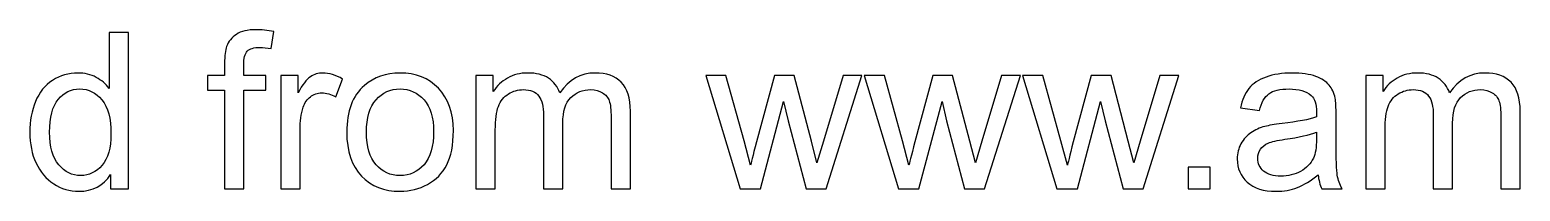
# Model space of a CAD drawing. Header units: millimetres. Extents: x 337 to 2510, y -469 to 429.
# Drawn here: x 895 to 1449, y -469 to -409 of the extents above; entities that cross this region are included whole.
import ezdxf

# ---------------------------------------------------------------- set-up
doc = ezdxf.new("R2010")
doc.units = ezdxf.units.MM
doc.header["$MEASUREMENT"] = 0
doc.layers.add('Layer 1', color=7, linetype='Continuous')

msp = doc.modelspace()

# ---------------------------------------------------------------- linework, layer by layer
at = {"layer": 'Layer 1', "color": 250}
for points, knots in [([(924.6765, -468.5618), (924.6765, -468.5618), (924.6765, -463.1893), (924.6765, -463.1893), (924.6765, -463.1893), (921.997, -467.3649), (918.0527, -469.4595), (912.8435, -469.4595), (912.8435, -469.4595), (909.4704, -469.4595), (906.3693, -468.5346), (903.5539, -466.6712), (903.5539, -466.6712), (900.7248, -464.8215), (898.5351, -462.2237), (896.9709, -458.905), (896.9709, -458.905), (895.4204, -455.5727), (894.6451, -451.7508), (894.6451, -447.4256), (894.6451, -447.4256), (894.6451, -443.2093), (895.3524, -439.3873), (896.7533, -435.9462), (896.7533, -435.9462), (898.1678, -432.5188), (900.276, -429.8801), (903.0914, -428.0576), (903.0914, -428.0576), (905.8933, -426.2214), (909.0487, -425.3101), (912.517, -425.3101), (912.517, -425.3101), (915.0741, -425.3101), (917.3454, -425.8542), (919.3312, -426.9287), (919.3312, -426.9287), (921.317, -428.0032), (922.9355, -429.4177), (924.1868, -431.145), (924.1868, -431.145), (924.1868, -431.145), (924.1868, -410.1313), (924.1868, -410.1313), (924.1868, -410.1313), (924.1868, -410.1313), (931.3682, -410.1313), (931.3682, -410.1313), (931.3682, -410.1313), (931.3682, -410.1313), (931.3682, -468.5618), (931.3682, -468.5618), (931.3682, -468.5618), (931.3682, -468.5618), (924.6765, -468.5618), (924.6765, -468.5618)], [0, 0, 0, 0, 0.06666667, 0.06666667, 0.06666667, 0.06666667, 0.13333333, 0.13333333, 0.13333333, 0.13333333, 0.2, 0.2, 0.2, 0.2, 0.26666667, 0.26666667, 0.26666667, 0.26666667, 0.33333333, 0.33333333, 0.33333333, 0.33333333, 0.4, 0.4, 0.4, 0.4, 0.46666667, 0.46666667, 0.46666667, 0.46666667, 0.53333333, 0.53333333, 0.53333333, 0.53333333, 0.6, 0.6, 0.6, 0.6, 0.66666667, 0.66666667, 0.66666667, 0.66666667, 0.73333333, 0.73333333, 0.73333333, 0.73333333, 0.8, 0.8, 0.8, 0.8, 0.86666667, 0.86666667, 0.86666667, 0.86666667, 1, 1, 1, 1]), ([(967.112, -468.5618), (967.112, -468.5618), (967.112, -431.7571), (967.112, -431.7571), (967.112, -431.7571), (967.112, -431.7571), (960.7467, -431.7571), (960.7467, -431.7571), (960.7467, -431.7571), (960.7467, -431.7571), (960.7467, -426.2078), (960.7467, -426.2078), (960.7467, -426.2078), (960.7467, -426.2078), (967.112, -426.2078), (967.112, -426.2078), (967.112, -426.2078), (967.112, -426.2078), (967.112, -421.7194), (967.112, -421.7194), (967.112, -421.7194), (967.112, -418.8768), (967.3568, -416.7686), (967.8601, -415.3949), (967.8601, -415.3949), (968.5537, -413.5451), (969.7506, -412.0354), (971.4916, -410.8793), (971.4916, -410.8793), (973.2189, -409.7232), (975.6535, -409.152), (978.7818, -409.152), (978.7818, -409.152), (980.8084, -409.152), (983.0389, -409.3968), (985.4872, -409.8728), (985.4872, -409.8728), (985.4872, -409.8728), (984.4127, -416.1566), (984.4127, -416.1566), (984.4127, -416.1566), (982.9165, -415.8981), (981.5156, -415.7621), (980.1827, -415.7621), (980.1827, -415.7621), (978.0065, -415.7621), (976.4696, -416.2246), (975.5583, -417.1495), (975.5583, -417.1495), (974.6606, -418.0743), (974.2118, -419.8017), (974.2118, -422.3315), (974.2118, -422.3315), (974.2118, -422.3315), (974.2118, -426.2078), (974.2118, -426.2078), (974.2118, -426.2078), (974.2118, -426.2078), (982.4541, -426.2078), (982.4541, -426.2078), (982.4541, -426.2078), (982.4541, -426.2078), (982.4541, -431.7571), (982.4541, -431.7571), (982.4541, -431.7571), (982.4541, -431.7571), (974.2934, -431.7571), (974.2934, -431.7571), (974.2934, -431.7571), (974.2934, -431.7571), (974.2934, -468.5618), (974.2934, -468.5618), (974.2934, -468.5618), (974.2934, -468.5618), (967.112, -468.5618), (967.112, -468.5618)], [0, 0, 0, 0, 0.05, 0.05, 0.05, 0.05, 0.1, 0.1, 0.1, 0.1, 0.15, 0.15, 0.15, 0.15, 0.2, 0.2, 0.2, 0.2, 0.25, 0.25, 0.25, 0.25, 0.3, 0.3, 0.3, 0.3, 0.35, 0.35, 0.35, 0.35, 0.4, 0.4, 0.4, 0.4, 0.45, 0.45, 0.45, 0.45, 0.5, 0.5, 0.5, 0.5, 0.55, 0.55, 0.55, 0.55, 0.6, 0.6, 0.6, 0.6, 0.65, 0.65, 0.65, 0.65, 0.7, 0.7, 0.7, 0.7, 0.75, 0.75, 0.75, 0.75, 0.8, 0.8, 0.8, 0.8, 0.85, 0.85, 0.85, 0.85, 0.9, 0.9, 0.9, 0.9, 1, 1, 1, 1]), ([(987.9897, -468.5618), (987.9897, -468.5618), (987.9897, -426.2078), (987.9897, -426.2078), (987.9897, -426.2078), (987.9897, -426.2078), (994.4367, -426.2078), (994.4367, -426.2078), (994.4367, -426.2078), (994.4367, -426.2078), (994.4367, -432.6956), (994.4367, -432.6956), (994.4367, -432.6956), (996.0824, -429.6897), (997.6058, -427.7039), (999.0067, -426.7519), (999.0067, -426.7519), (1000.4076, -425.7862), (1001.9445, -425.3101), (1003.6175, -425.3101), (1003.6175, -425.3101), (1006.0385, -425.3101), (1008.5003, -426.0718), (1011.0029, -427.5815), (1011.0029, -427.5815), (1011.0029, -427.5815), (1008.4459, -434.2053), (1008.4459, -434.2053), (1008.4459, -434.2053), (1006.7049, -433.226), (1004.964, -432.7364), (1003.223, -432.7364), (1003.223, -432.7364), (1001.6589, -432.7364), (1000.258, -433.2124), (999.0203, -434.1509), (999.0203, -434.1509), (997.7826, -435.0894), (996.8985, -436.3951), (996.3681, -438.068), (996.3681, -438.068), (995.5656, -440.6114), (995.1712, -443.3997), (995.1712, -446.4327), (995.1712, -446.4327), (995.1712, -446.4327), (995.1712, -468.5618), (995.1712, -468.5618), (995.1712, -468.5618), (995.1712, -468.5618), (987.9897, -468.5618), (987.9897, -468.5618)], [0, 0, 0, 0, 0.07142857, 0.07142857, 0.07142857, 0.07142857, 0.14285714, 0.14285714, 0.14285714, 0.14285714, 0.21428571, 0.21428571, 0.21428571, 0.21428571, 0.28571429, 0.28571429, 0.28571429, 0.28571429, 0.35714286, 0.35714286, 0.35714286, 0.35714286, 0.42857143, 0.42857143, 0.42857143, 0.42857143, 0.5, 0.5, 0.5, 0.5, 0.57142857, 0.57142857, 0.57142857, 0.57142857, 0.64285714, 0.64285714, 0.64285714, 0.64285714, 0.71428571, 0.71428571, 0.71428571, 0.71428571, 0.78571429, 0.78571429, 0.78571429, 0.78571429, 0.85714286, 0.85714286, 0.85714286, 0.85714286, 1, 1, 1, 1]), ([(1012.5534, -447.3848), (1012.5534, -439.5641), (1014.7296, -433.7701), (1019.0956, -430.0025), (1019.0956, -430.0025), (1022.7271, -426.8743), (1027.1747, -425.3101), (1032.4111, -425.3101), (1032.4111, -425.3101), (1038.2188, -425.3101), (1042.9792, -427.2143), (1046.6787, -431.0226), (1046.6787, -431.0226), (1050.3646, -434.8173), (1052.2144, -440.081), (1052.2144, -446.7864), (1052.2144, -446.7864), (1052.2144, -452.2268), (1051.3983, -456.4976), (1049.7662, -459.6122), (1049.7662, -459.6122), (1048.134, -462.7269), (1045.7538, -465.1479), (1042.6256, -466.8753), (1042.6256, -466.8753), (1039.5109, -468.6026), (1036.097, -469.4595), (1032.4111, -469.4595), (1032.4111, -469.4595), (1026.481, -469.4595), (1021.6934, -467.5689), (1018.0347, -463.7742), (1018.0347, -463.7742), (1014.376, -459.9795), (1012.5534, -454.5118), (1012.5534, -447.3848)], [0, 0, 0, 0, 0.1, 0.1, 0.1, 0.1, 0.2, 0.2, 0.2, 0.2, 0.3, 0.3, 0.3, 0.3, 0.4, 0.4, 0.4, 0.4, 0.5, 0.5, 0.5, 0.5, 0.6, 0.6, 0.6, 0.6, 0.7, 0.7, 0.7, 0.7, 0.8, 0.8, 0.8, 0.8, 1, 1, 1, 1]), ([(1060.6335, -468.5618), (1060.6335, -468.5618), (1060.6335, -426.2078), (1060.6335, -426.2078), (1060.6335, -426.2078), (1060.6335, -426.2078), (1067.0804, -426.2078), (1067.0804, -426.2078), (1067.0804, -426.2078), (1067.0804, -426.2078), (1067.0804, -432.1923), (1067.0804, -432.1923), (1067.0804, -432.1923), (1068.3997, -430.125), (1070.1679, -428.452), (1072.3712, -427.2007), (1072.3712, -427.2007), (1074.5746, -425.9358), (1077.0772, -425.3101), (1079.8927, -425.3101), (1079.8927, -425.3101), (1083.0209, -425.3101), (1085.5916, -425.963), (1087.5909, -427.2551), (1087.5909, -427.2551), (1089.5903, -428.5608), (1091.0048, -430.3698), (1091.8209, -432.7092), (1091.8209, -432.7092), (1095.194, -427.772), (1099.5599, -425.3101), (1104.946, -425.3101), (1104.946, -425.3101), (1109.1624, -425.3101), (1112.413, -426.4662), (1114.6708, -428.792), (1114.6708, -428.792), (1116.9422, -431.1178), (1118.0847, -434.6949), (1118.0847, -439.5233), (1118.0847, -439.5233), (1118.0847, -439.5233), (1118.0847, -468.5618), (1118.0847, -468.5618), (1118.0847, -468.5618), (1118.0847, -468.5618), (1110.9033, -468.5618), (1110.9033, -468.5618), (1110.9033, -468.5618), (1110.9033, -468.5618), (1110.9033, -441.9035), (1110.9033, -441.9035), (1110.9033, -441.9035), (1110.9033, -439.0473), (1110.6585, -436.9799), (1110.196, -435.715), (1110.196, -435.715), (1109.7336, -434.4501), (1108.8903, -433.4436), (1107.6526, -432.6684), (1107.6526, -432.6684), (1106.4285, -431.8931), (1104.9868, -431.5123), (1103.3411, -431.5123), (1103.3411, -431.5123), (1100.3488, -431.5123), (1097.8734, -432.5052), (1095.9012, -434.4773), (1095.9012, -434.4773), (1093.9291, -436.4631), (1092.9498, -439.6322), (1092.9498, -443.9845), (1092.9498, -443.9845), (1092.9498, -443.9845), (1092.9498, -468.5618), (1092.9498, -468.5618), (1092.9498, -468.5618), (1092.9498, -468.5618), (1085.7684, -468.5618), (1085.7684, -468.5618), (1085.7684, -468.5618), (1085.7684, -468.5618), (1085.7684, -441.0739), (1085.7684, -441.0739), (1085.7684, -441.0739), (1085.7684, -437.8912), (1085.1835, -435.4974), (1084.0138, -433.9061), (1084.0138, -433.9061), (1082.8441, -432.3147), (1080.9264, -431.5123), (1078.2741, -431.5123), (1078.2741, -431.5123), (1076.2612, -431.5123), (1074.3978, -432.0427), (1072.6841, -433.1036), (1072.6841, -433.1036), (1070.9703, -434.1645), (1069.7326, -435.715), (1068.9574, -437.7688), (1068.9574, -437.7688), (1068.1957, -439.809), (1067.8149, -442.7604), (1067.8149, -446.6095), (1067.8149, -446.6095), (1067.8149, -446.6095), (1067.8149, -468.5618), (1067.8149, -468.5618), (1067.8149, -468.5618), (1067.8149, -468.5618), (1060.6335, -468.5618), (1060.6335, -468.5618)], [0, 0, 0, 0, 0.03448276, 0.03448276, 0.03448276, 0.03448276, 0.06896552, 0.06896552, 0.06896552, 0.06896552, 0.10344828, 0.10344828, 0.10344828, 0.10344828, 0.13793103, 0.13793103, 0.13793103, 0.13793103, 0.17241379, 0.17241379, 0.17241379, 0.17241379, 0.20689655, 0.20689655, 0.20689655, 0.20689655, 0.24137931, 0.24137931, 0.24137931, 0.24137931, 0.27586207, 0.27586207, 0.27586207, 0.27586207, 0.31034483, 0.31034483, 0.31034483, 0.31034483, 0.34482759, 0.34482759, 0.34482759, 0.34482759, 0.37931034, 0.37931034, 0.37931034, 0.37931034, 0.4137931, 0.4137931, 0.4137931, 0.4137931, 0.44827586, 0.44827586, 0.44827586, 0.44827586, 0.48275862, 0.48275862, 0.48275862, 0.48275862, 0.51724138, 0.51724138, 0.51724138, 0.51724138, 0.55172414, 0.55172414, 0.55172414, 0.55172414, 0.5862069, 0.5862069, 0.5862069, 0.5862069, 0.62068966, 0.62068966, 0.62068966, 0.62068966, 0.65517241, 0.65517241, 0.65517241, 0.65517241, 0.68965517, 0.68965517, 0.68965517, 0.68965517, 0.72413793, 0.72413793, 0.72413793, 0.72413793, 0.75862069, 0.75862069, 0.75862069, 0.75862069, 0.79310345, 0.79310345, 0.79310345, 0.79310345, 0.82758621, 0.82758621, 0.82758621, 0.82758621, 0.86206897, 0.86206897, 0.86206897, 0.86206897, 0.89655172, 0.89655172, 0.89655172, 0.89655172, 0.93103448, 0.93103448, 0.93103448, 0.93103448, 1, 1, 1, 1]), ([(1158.9017, -468.5618), (1158.9017, -468.5618), (1146.103, -426.2078), (1146.103, -426.2078), (1146.103, -426.2078), (1146.103, -426.2078), (1153.6109, -426.2078), (1153.6109, -426.2078), (1153.6109, -426.2078), (1153.6109, -426.2078), (1160.3706, -450.6491), (1160.3706, -450.6491), (1160.3706, -450.6491), (1160.3706, -450.6491), (1162.7644, -459.7483), (1162.7644, -459.7483), (1162.7644, -459.7483), (1162.8596, -459.2994), (1163.5941, -456.3888), (1164.9542, -451.0163), (1164.9542, -451.0163), (1164.9542, -451.0163), (1171.6596, -426.2078), (1171.6596, -426.2078), (1171.6596, -426.2078), (1171.6596, -426.2078), (1179.0178, -426.2078), (1179.0178, -426.2078), (1179.0178, -426.2078), (1179.0178, -426.2078), (1185.3967, -450.7987), (1185.3967, -450.7987), (1185.3967, -450.7987), (1185.3967, -450.7987), (1187.4777, -458.8642), (1187.4777, -458.8642), (1187.4777, -458.8642), (1187.4777, -458.8642), (1189.9123, -450.6899), (1189.9123, -450.6899), (1189.9123, -450.6899), (1189.9123, -450.6899), (1197.2297, -426.2078), (1197.2297, -426.2078), (1197.2297, -426.2078), (1197.2297, -426.2078), (1204.2071, -426.2078), (1204.2071, -426.2078), (1204.2071, -426.2078), (1204.2071, -426.2078), (1190.9188, -468.5618), (1190.9188, -468.5618), (1190.9188, -468.5618), (1190.9188, -468.5618), (1183.4926, -468.5618), (1183.4926, -468.5618), (1183.4926, -468.5618), (1183.4926, -468.5618), (1176.7736, -443.2229), (1176.7736, -443.2229), (1176.7736, -443.2229), (1176.7736, -443.2229), (1175.0735, -435.9734), (1175.0735, -435.9734), (1175.0735, -435.9734), (1175.0735, -435.9734), (1166.5047, -468.5618), (1166.5047, -468.5618), (1166.5047, -468.5618), (1166.5047, -468.5618), (1158.9017, -468.5618), (1158.9017, -468.5618)], [0, 0, 0, 0, 0.05263158, 0.05263158, 0.05263158, 0.05263158, 0.10526316, 0.10526316, 0.10526316, 0.10526316, 0.15789474, 0.15789474, 0.15789474, 0.15789474, 0.21052632, 0.21052632, 0.21052632, 0.21052632, 0.26315789, 0.26315789, 0.26315789, 0.26315789, 0.31578947, 0.31578947, 0.31578947, 0.31578947, 0.36842105, 0.36842105, 0.36842105, 0.36842105, 0.42105263, 0.42105263, 0.42105263, 0.42105263, 0.47368421, 0.47368421, 0.47368421, 0.47368421, 0.52631579, 0.52631579, 0.52631579, 0.52631579, 0.57894737, 0.57894737, 0.57894737, 0.57894737, 0.63157895, 0.63157895, 0.63157895, 0.63157895, 0.68421053, 0.68421053, 0.68421053, 0.68421053, 0.73684211, 0.73684211, 0.73684211, 0.73684211, 0.78947368, 0.78947368, 0.78947368, 0.78947368, 0.84210526, 0.84210526, 0.84210526, 0.84210526, 0.89473684, 0.89473684, 0.89473684, 0.89473684, 1, 1, 1, 1]), ([(1217.8355, -468.5618), (1217.8355, -468.5618), (1205.0368, -426.2078), (1205.0368, -426.2078), (1205.0368, -426.2078), (1205.0368, -426.2078), (1212.5447, -426.2078), (1212.5447, -426.2078), (1212.5447, -426.2078), (1212.5447, -426.2078), (1219.3044, -450.6491), (1219.3044, -450.6491), (1219.3044, -450.6491), (1219.3044, -450.6491), (1221.6982, -459.7483), (1221.6982, -459.7483), (1221.6982, -459.7483), (1221.7934, -459.2994), (1222.5279, -456.3888), (1223.888, -451.0163), (1223.888, -451.0163), (1223.888, -451.0163), (1230.5934, -426.2078), (1230.5934, -426.2078), (1230.5934, -426.2078), (1230.5934, -426.2078), (1237.9516, -426.2078), (1237.9516, -426.2078), (1237.9516, -426.2078), (1237.9516, -426.2078), (1244.3305, -450.7987), (1244.3305, -450.7987), (1244.3305, -450.7987), (1244.3305, -450.7987), (1246.4115, -458.8642), (1246.4115, -458.8642), (1246.4115, -458.8642), (1246.4115, -458.8642), (1248.8461, -450.6899), (1248.8461, -450.6899), (1248.8461, -450.6899), (1248.8461, -450.6899), (1256.1635, -426.2078), (1256.1635, -426.2078), (1256.1635, -426.2078), (1256.1635, -426.2078), (1263.1409, -426.2078), (1263.1409, -426.2078), (1263.1409, -426.2078), (1263.1409, -426.2078), (1249.8526, -468.5618), (1249.8526, -468.5618), (1249.8526, -468.5618), (1249.8526, -468.5618), (1242.4264, -468.5618), (1242.4264, -468.5618), (1242.4264, -468.5618), (1242.4264, -468.5618), (1235.7074, -443.2229), (1235.7074, -443.2229), (1235.7074, -443.2229), (1235.7074, -443.2229), (1234.0073, -435.9734), (1234.0073, -435.9734), (1234.0073, -435.9734), (1234.0073, -435.9734), (1225.4385, -468.5618), (1225.4385, -468.5618), (1225.4385, -468.5618), (1225.4385, -468.5618), (1217.8355, -468.5618), (1217.8355, -468.5618)], [0, 0, 0, 0, 0.05263158, 0.05263158, 0.05263158, 0.05263158, 0.10526316, 0.10526316, 0.10526316, 0.10526316, 0.15789474, 0.15789474, 0.15789474, 0.15789474, 0.21052632, 0.21052632, 0.21052632, 0.21052632, 0.26315789, 0.26315789, 0.26315789, 0.26315789, 0.31578947, 0.31578947, 0.31578947, 0.31578947, 0.36842105, 0.36842105, 0.36842105, 0.36842105, 0.42105263, 0.42105263, 0.42105263, 0.42105263, 0.47368421, 0.47368421, 0.47368421, 0.47368421, 0.52631579, 0.52631579, 0.52631579, 0.52631579, 0.57894737, 0.57894737, 0.57894737, 0.57894737, 0.63157895, 0.63157895, 0.63157895, 0.63157895, 0.68421053, 0.68421053, 0.68421053, 0.68421053, 0.73684211, 0.73684211, 0.73684211, 0.73684211, 0.78947368, 0.78947368, 0.78947368, 0.78947368, 0.84210526, 0.84210526, 0.84210526, 0.84210526, 0.89473684, 0.89473684, 0.89473684, 0.89473684, 1, 1, 1, 1]), ([(1276.7693, -468.5618), (1276.7693, -468.5618), (1263.9706, -426.2078), (1263.9706, -426.2078), (1263.9706, -426.2078), (1263.9706, -426.2078), (1271.4785, -426.2078), (1271.4785, -426.2078), (1271.4785, -426.2078), (1271.4785, -426.2078), (1278.2382, -450.6491), (1278.2382, -450.6491), (1278.2382, -450.6491), (1278.2382, -450.6491), (1280.632, -459.7483), (1280.632, -459.7483), (1280.632, -459.7483), (1280.7272, -459.2994), (1281.4617, -456.3888), (1282.8218, -451.0163), (1282.8218, -451.0163), (1282.8218, -451.0163), (1289.5272, -426.2078), (1289.5272, -426.2078), (1289.5272, -426.2078), (1289.5272, -426.2078), (1296.8854, -426.2078), (1296.8854, -426.2078), (1296.8854, -426.2078), (1296.8854, -426.2078), (1303.2643, -450.7987), (1303.2643, -450.7987), (1303.2643, -450.7987), (1303.2643, -450.7987), (1305.3453, -458.8642), (1305.3453, -458.8642), (1305.3453, -458.8642), (1305.3453, -458.8642), (1307.7799, -450.6899), (1307.7799, -450.6899), (1307.7799, -450.6899), (1307.7799, -450.6899), (1315.0973, -426.2078), (1315.0973, -426.2078), (1315.0973, -426.2078), (1315.0973, -426.2078), (1322.0747, -426.2078), (1322.0747, -426.2078), (1322.0747, -426.2078), (1322.0747, -426.2078), (1308.7864, -468.5618), (1308.7864, -468.5618), (1308.7864, -468.5618), (1308.7864, -468.5618), (1301.3602, -468.5618), (1301.3602, -468.5618), (1301.3602, -468.5618), (1301.3602, -468.5618), (1294.6412, -443.2229), (1294.6412, -443.2229), (1294.6412, -443.2229), (1294.6412, -443.2229), (1292.9411, -435.9734), (1292.9411, -435.9734), (1292.9411, -435.9734), (1292.9411, -435.9734), (1284.3723, -468.5618), (1284.3723, -468.5618), (1284.3723, -468.5618), (1284.3723, -468.5618), (1276.7693, -468.5618), (1276.7693, -468.5618)], [0, 0, 0, 0, 0.05263158, 0.05263158, 0.05263158, 0.05263158, 0.10526316, 0.10526316, 0.10526316, 0.10526316, 0.15789474, 0.15789474, 0.15789474, 0.15789474, 0.21052632, 0.21052632, 0.21052632, 0.21052632, 0.26315789, 0.26315789, 0.26315789, 0.26315789, 0.31578947, 0.31578947, 0.31578947, 0.31578947, 0.36842105, 0.36842105, 0.36842105, 0.36842105, 0.42105263, 0.42105263, 0.42105263, 0.42105263, 0.47368421, 0.47368421, 0.47368421, 0.47368421, 0.52631579, 0.52631579, 0.52631579, 0.52631579, 0.57894737, 0.57894737, 0.57894737, 0.57894737, 0.63157895, 0.63157895, 0.63157895, 0.63157895, 0.68421053, 0.68421053, 0.68421053, 0.68421053, 0.73684211, 0.73684211, 0.73684211, 0.73684211, 0.78947368, 0.78947368, 0.78947368, 0.78947368, 0.84210526, 0.84210526, 0.84210526, 0.84210526, 0.89473684, 0.89473684, 0.89473684, 0.89473684, 1, 1, 1, 1]), ([(1373.9223, -463.2574), (1371.2565, -465.5287), (1368.6859, -467.1201), (1366.224, -468.0586), (1366.224, -468.0586), (1363.7622, -468.997), (1361.1236, -469.4595), (1358.2946, -469.4595), (1358.2946, -469.4595), (1353.643, -469.4595), (1350.0659, -468.3306), (1347.5633, -466.0592), (1347.5633, -466.0592), (1345.0607, -463.8014), (1343.8093, -460.9044), (1343.8093, -457.3817), (1343.8093, -457.3817), (1343.8093, -455.3143), (1344.2854, -453.4237), (1345.2239, -451.71), (1345.2239, -451.71), (1346.1759, -449.9962), (1347.4137, -448.6361), (1348.937, -447.6024), (1348.937, -447.6024), (1350.4739, -446.5687), (1352.1877, -445.7799), (1354.1054, -445.2494), (1354.1054, -445.2494), (1355.5199, -444.8822), (1357.6553, -444.5286), (1360.498, -444.1749), (1360.498, -444.1749), (1366.292, -443.4949), (1370.5764, -442.6652), (1373.3102, -441.7131), (1373.3102, -441.7131), (1373.3374, -440.7338), (1373.351, -440.1082), (1373.351, -439.8498), (1373.351, -439.8498), (1373.351, -436.9391), (1372.671, -434.8854), (1371.3109, -433.6885), (1371.3109, -433.6885), (1369.4747, -432.0699), (1366.7409, -431.2674), (1363.123, -431.2674), (1363.123, -431.2674), (1359.7363, -431.2674), (1357.2337, -431.8659), (1355.6287, -433.0492), (1355.6287, -433.0492), (1354.0102, -434.2325), (1352.8269, -436.3271), (1352.0516, -439.3465), (1352.0516, -439.3465), (1352.0516, -439.3465), (1345.0335, -438.3672), (1345.0335, -438.3672), (1345.0335, -438.3672), (1345.6727, -435.3614), (1346.72, -432.9268), (1348.1889, -431.077), (1348.1889, -431.077), (1349.6578, -429.2273), (1351.7796, -427.8128), (1354.5543, -426.8063), (1354.5543, -426.8063), (1357.3153, -425.8134), (1360.5388, -425.3101), (1364.1839, -425.3101), (1364.1839, -425.3101), (1367.8018, -425.3101), (1370.7532, -425.7318), (1373.0246, -426.5887), (1373.0246, -426.5887), (1375.2824, -427.4455), (1376.9554, -428.5064), (1378.0162, -429.7985), (1378.0162, -429.7985), (1379.0771, -431.0906), (1379.8252, -432.7228), (1380.2604, -434.6949), (1380.2604, -434.6949), (1380.4916, -435.919), (1380.6141, -438.1224), (1380.6141, -441.2915), (1380.6141, -441.2915), (1380.6141, -441.2915), (1380.6141, -450.8123), (1380.6141, -450.8123), (1380.6141, -450.8123), (1380.6141, -457.4633), (1380.7637, -461.666), (1381.0629, -463.4478), (1381.0629, -463.4478), (1381.3485, -465.2295), (1381.947, -466.9297), (1382.8174, -468.5618), (1382.8174, -468.5618), (1382.8174, -468.5618), (1375.3096, -468.5618), (1375.3096, -468.5618), (1375.3096, -468.5618), (1374.5888, -467.0521), (1374.1263, -465.2839), (1373.9223, -463.2574)], [0, 0, 0, 0, 0.03571429, 0.03571429, 0.03571429, 0.03571429, 0.07142857, 0.07142857, 0.07142857, 0.07142857, 0.10714286, 0.10714286, 0.10714286, 0.10714286, 0.14285714, 0.14285714, 0.14285714, 0.14285714, 0.17857143, 0.17857143, 0.17857143, 0.17857143, 0.21428571, 0.21428571, 0.21428571, 0.21428571, 0.25, 0.25, 0.25, 0.25, 0.28571429, 0.28571429, 0.28571429, 0.28571429, 0.32142857, 0.32142857, 0.32142857, 0.32142857, 0.35714286, 0.35714286, 0.35714286, 0.35714286, 0.39285714, 0.39285714, 0.39285714, 0.39285714, 0.42857143, 0.42857143, 0.42857143, 0.42857143, 0.46428571, 0.46428571, 0.46428571, 0.46428571, 0.5, 0.5, 0.5, 0.5, 0.53571429, 0.53571429, 0.53571429, 0.53571429, 0.57142857, 0.57142857, 0.57142857, 0.57142857, 0.60714286, 0.60714286, 0.60714286, 0.60714286, 0.64285714, 0.64285714, 0.64285714, 0.64285714, 0.67857143, 0.67857143, 0.67857143, 0.67857143, 0.71428571, 0.71428571, 0.71428571, 0.71428571, 0.75, 0.75, 0.75, 0.75, 0.78571429, 0.78571429, 0.78571429, 0.78571429, 0.82142857, 0.82142857, 0.82142857, 0.82142857, 0.85714286, 0.85714286, 0.85714286, 0.85714286, 0.89285714, 0.89285714, 0.89285714, 0.89285714, 0.92857143, 0.92857143, 0.92857143, 0.92857143, 1, 1, 1, 1]), ([(1391.6446, -468.5618), (1391.6446, -468.5618), (1391.6446, -426.2078), (1391.6446, -426.2078), (1391.6446, -426.2078), (1391.6446, -426.2078), (1398.0915, -426.2078), (1398.0915, -426.2078), (1398.0915, -426.2078), (1398.0915, -426.2078), (1398.0915, -432.1923), (1398.0915, -432.1923), (1398.0915, -432.1923), (1399.4108, -430.125), (1401.179, -428.452), (1403.3823, -427.2007), (1403.3823, -427.2007), (1405.5857, -425.9358), (1408.0883, -425.3101), (1410.9038, -425.3101), (1410.9038, -425.3101), (1414.032, -425.3101), (1416.6027, -425.963), (1418.602, -427.2551), (1418.602, -427.2551), (1420.6014, -428.5608), (1422.0159, -430.3698), (1422.832, -432.7092), (1422.832, -432.7092), (1426.2051, -427.772), (1430.571, -425.3101), (1435.9571, -425.3101), (1435.9571, -425.3101), (1440.1735, -425.3101), (1443.4241, -426.4662), (1445.6819, -428.792), (1445.6819, -428.792), (1447.9533, -431.1178), (1449.0958, -434.6949), (1449.0958, -439.5233), (1449.0958, -439.5233), (1449.0958, -439.5233), (1449.0958, -468.5618), (1449.0958, -468.5618), (1449.0958, -468.5618), (1449.0958, -468.5618), (1441.9144, -468.5618), (1441.9144, -468.5618), (1441.9144, -468.5618), (1441.9144, -468.5618), (1441.9144, -441.9035), (1441.9144, -441.9035), (1441.9144, -441.9035), (1441.9144, -439.0473), (1441.6696, -436.9799), (1441.2071, -435.715), (1441.2071, -435.715), (1440.7447, -434.4501), (1439.9014, -433.4436), (1438.6637, -432.6684), (1438.6637, -432.6684), (1437.4396, -431.8931), (1435.9979, -431.5123), (1434.3522, -431.5123), (1434.3522, -431.5123), (1431.3599, -431.5123), (1428.8845, -432.5052), (1426.9123, -434.4773), (1426.9123, -434.4773), (1424.9402, -436.4631), (1423.9609, -439.6322), (1423.9609, -443.9845), (1423.9609, -443.9845), (1423.9609, -443.9845), (1423.9609, -468.5618), (1423.9609, -468.5618), (1423.9609, -468.5618), (1423.9609, -468.5618), (1416.7795, -468.5618), (1416.7795, -468.5618), (1416.7795, -468.5618), (1416.7795, -468.5618), (1416.7795, -441.0739), (1416.7795, -441.0739), (1416.7795, -441.0739), (1416.7795, -437.8912), (1416.1946, -435.4974), (1415.0249, -433.9061), (1415.0249, -433.9061), (1413.8552, -432.3147), (1411.9375, -431.5123), (1409.2852, -431.5123), (1409.2852, -431.5123), (1407.2723, -431.5123), (1405.4089, -432.0427), (1403.6952, -433.1036), (1403.6952, -433.1036), (1401.9814, -434.1645), (1400.7437, -435.715), (1399.9685, -437.7688), (1399.9685, -437.7688), (1399.2068, -439.809), (1398.826, -442.7604), (1398.826, -446.6095), (1398.826, -446.6095), (1398.826, -446.6095), (1398.826, -468.5618), (1398.826, -468.5618), (1398.826, -468.5618), (1398.826, -468.5618), (1391.6446, -468.5618), (1391.6446, -468.5618)], [0, 0, 0, 0, 0.03448276, 0.03448276, 0.03448276, 0.03448276, 0.06896552, 0.06896552, 0.06896552, 0.06896552, 0.10344828, 0.10344828, 0.10344828, 0.10344828, 0.13793103, 0.13793103, 0.13793103, 0.13793103, 0.17241379, 0.17241379, 0.17241379, 0.17241379, 0.20689655, 0.20689655, 0.20689655, 0.20689655, 0.24137931, 0.24137931, 0.24137931, 0.24137931, 0.27586207, 0.27586207, 0.27586207, 0.27586207, 0.31034483, 0.31034483, 0.31034483, 0.31034483, 0.34482759, 0.34482759, 0.34482759, 0.34482759, 0.37931034, 0.37931034, 0.37931034, 0.37931034, 0.4137931, 0.4137931, 0.4137931, 0.4137931, 0.44827586, 0.44827586, 0.44827586, 0.44827586, 0.48275862, 0.48275862, 0.48275862, 0.48275862, 0.51724138, 0.51724138, 0.51724138, 0.51724138, 0.55172414, 0.55172414, 0.55172414, 0.55172414, 0.5862069, 0.5862069, 0.5862069, 0.5862069, 0.62068966, 0.62068966, 0.62068966, 0.62068966, 0.65517241, 0.65517241, 0.65517241, 0.65517241, 0.68965517, 0.68965517, 0.68965517, 0.68965517, 0.72413793, 0.72413793, 0.72413793, 0.72413793, 0.75862069, 0.75862069, 0.75862069, 0.75862069, 0.79310345, 0.79310345, 0.79310345, 0.79310345, 0.82758621, 0.82758621, 0.82758621, 0.82758621, 0.86206897, 0.86206897, 0.86206897, 0.86206897, 0.89655172, 0.89655172, 0.89655172, 0.89655172, 0.93103448, 0.93103448, 0.93103448, 0.93103448, 1, 1, 1, 1]), ([(901.9897, -447.4392), (901.9897, -452.8525), (903.1322, -456.892), (905.4308, -459.5714), (905.4308, -459.5714), (907.7158, -462.2509), (910.4225, -463.5838), (913.5371, -463.5838), (913.5371, -463.5838), (916.679, -463.5838), (919.3448, -462.3053), (921.5482, -459.7483), (921.5482, -459.7483), (923.738, -457.1912), (924.8397, -453.2877), (924.8397, -448.0377), (924.8397, -448.0377), (924.8397, -442.2708), (923.7244, -438.0272), (921.4802, -435.3206), (921.4802, -435.3206), (919.2496, -432.614), (916.4886, -431.2674), (913.2107, -431.2674), (913.2107, -431.2674), (910.0144, -431.2674), (907.3486, -432.5596), (905.1996, -435.1574), (905.1996, -435.1574), (903.0642, -437.7552), (901.9897, -441.8491), (901.9897, -447.4392)], [0, 0, 0, 0, 0.11111111, 0.11111111, 0.11111111, 0.11111111, 0.22222222, 0.22222222, 0.22222222, 0.22222222, 0.33333333, 0.33333333, 0.33333333, 0.33333333, 0.44444444, 0.44444444, 0.44444444, 0.44444444, 0.55555556, 0.55555556, 0.55555556, 0.55555556, 0.66666667, 0.66666667, 0.66666667, 0.66666667, 0.77777778, 0.77777778, 0.77777778, 0.77777778, 1, 1, 1, 1]), ([(1019.898, -447.3984), (1019.898, -452.8117), (1021.0813, -456.8648), (1023.4479, -459.5442), (1023.4479, -459.5442), (1025.8281, -462.2373), (1028.8068, -463.5838), (1032.4111, -463.5838), (1032.4111, -463.5838), (1035.9746, -463.5838), (1038.9397, -462.2373), (1041.3199, -459.5306), (1041.3199, -459.5306), (1043.6865, -456.824), (1044.8698, -452.7029), (1044.8698, -447.1672), (1044.8698, -447.1672), (1044.8698, -441.9443), (1043.6729, -437.9864), (1041.2927, -435.307), (1041.2927, -435.307), (1038.9125, -432.614), (1035.9474, -431.2674), (1032.4111, -431.2674), (1032.4111, -431.2674), (1028.8068, -431.2674), (1025.8281, -432.6004), (1023.4479, -435.2798), (1023.4479, -435.2798), (1021.0813, -437.9592), (1019.898, -441.9988), (1019.898, -447.3984)], [0, 0, 0, 0, 0.11111111, 0.11111111, 0.11111111, 0.11111111, 0.22222222, 0.22222222, 0.22222222, 0.22222222, 0.33333333, 0.33333333, 0.33333333, 0.33333333, 0.44444444, 0.44444444, 0.44444444, 0.44444444, 0.55555556, 0.55555556, 0.55555556, 0.55555556, 0.66666667, 0.66666667, 0.66666667, 0.66666667, 0.77777778, 0.77777778, 0.77777778, 0.77777778, 1, 1, 1, 1]), ([(1373.351, -447.344), (1370.7396, -448.4049), (1366.8225, -449.3026), (1361.5997, -450.037), (1361.5997, -450.037), (1358.6346, -450.4587), (1356.54, -450.9347), (1355.3159, -451.4652), (1355.3159, -451.4652), (1354.0918, -451.9956), (1353.1533, -452.7709), (1352.4869, -453.7774), (1352.4869, -453.7774), (1351.8204, -454.7974), (1351.4804, -455.9263), (1351.4804, -457.1776), (1351.4804, -457.1776), (1351.4804, -459.0682), (1352.2013, -460.6595), (1353.6566, -461.9244), (1353.6566, -461.9244), (1355.1119, -463.1893), (1357.2337, -463.8286), (1360.0219, -463.8286), (1360.0219, -463.8286), (1362.783, -463.8286), (1365.2448, -463.2301), (1367.4073, -462.0196), (1367.4073, -462.0196), (1369.5563, -460.8227), (1371.1477, -459.177), (1372.1541, -457.096), (1372.1541, -457.096), (1372.9294, -455.4775), (1373.3102, -453.0973), (1373.3102, -449.9554), (1373.3102, -449.9554), (1373.3102, -449.9554), (1373.351, -447.344), (1373.351, -447.344)], [0, 0, 0, 0, 0.09090909, 0.09090909, 0.09090909, 0.09090909, 0.18181818, 0.18181818, 0.18181818, 0.18181818, 0.27272727, 0.27272727, 0.27272727, 0.27272727, 0.36363636, 0.36363636, 0.36363636, 0.36363636, 0.45454545, 0.45454545, 0.45454545, 0.45454545, 0.54545455, 0.54545455, 0.54545455, 0.54545455, 0.63636364, 0.63636364, 0.63636364, 0.63636364, 0.72727273, 0.72727273, 0.72727273, 0.72727273, 0.81818182, 0.81818182, 0.81818182, 0.81818182, 1, 1, 1, 1]), ([(1325.6246, -468.5618), (1325.6246, -468.5618), (1325.6246, -460.4011), (1325.6246, -460.4011), (1325.6246, -460.4011), (1325.6246, -460.4011), (1333.7853, -460.4011), (1333.7853, -460.4011), (1333.7853, -460.4011), (1333.7853, -460.4011), (1333.7853, -468.5618), (1333.7853, -468.5618), (1333.7853, -468.5618), (1333.7853, -468.5618), (1325.6246, -468.5618), (1325.6246, -468.5618)], [0, 0, 0, 0, 0.2, 0.2, 0.2, 0.2, 0.4, 0.4, 0.4, 0.4, 0.6, 0.6, 0.6, 0.6, 1, 1, 1, 1])]:
    msp.add_open_spline(points, degree=3, knots=knots, dxfattribs=at)

doc.saveas('drawing.dxf')
